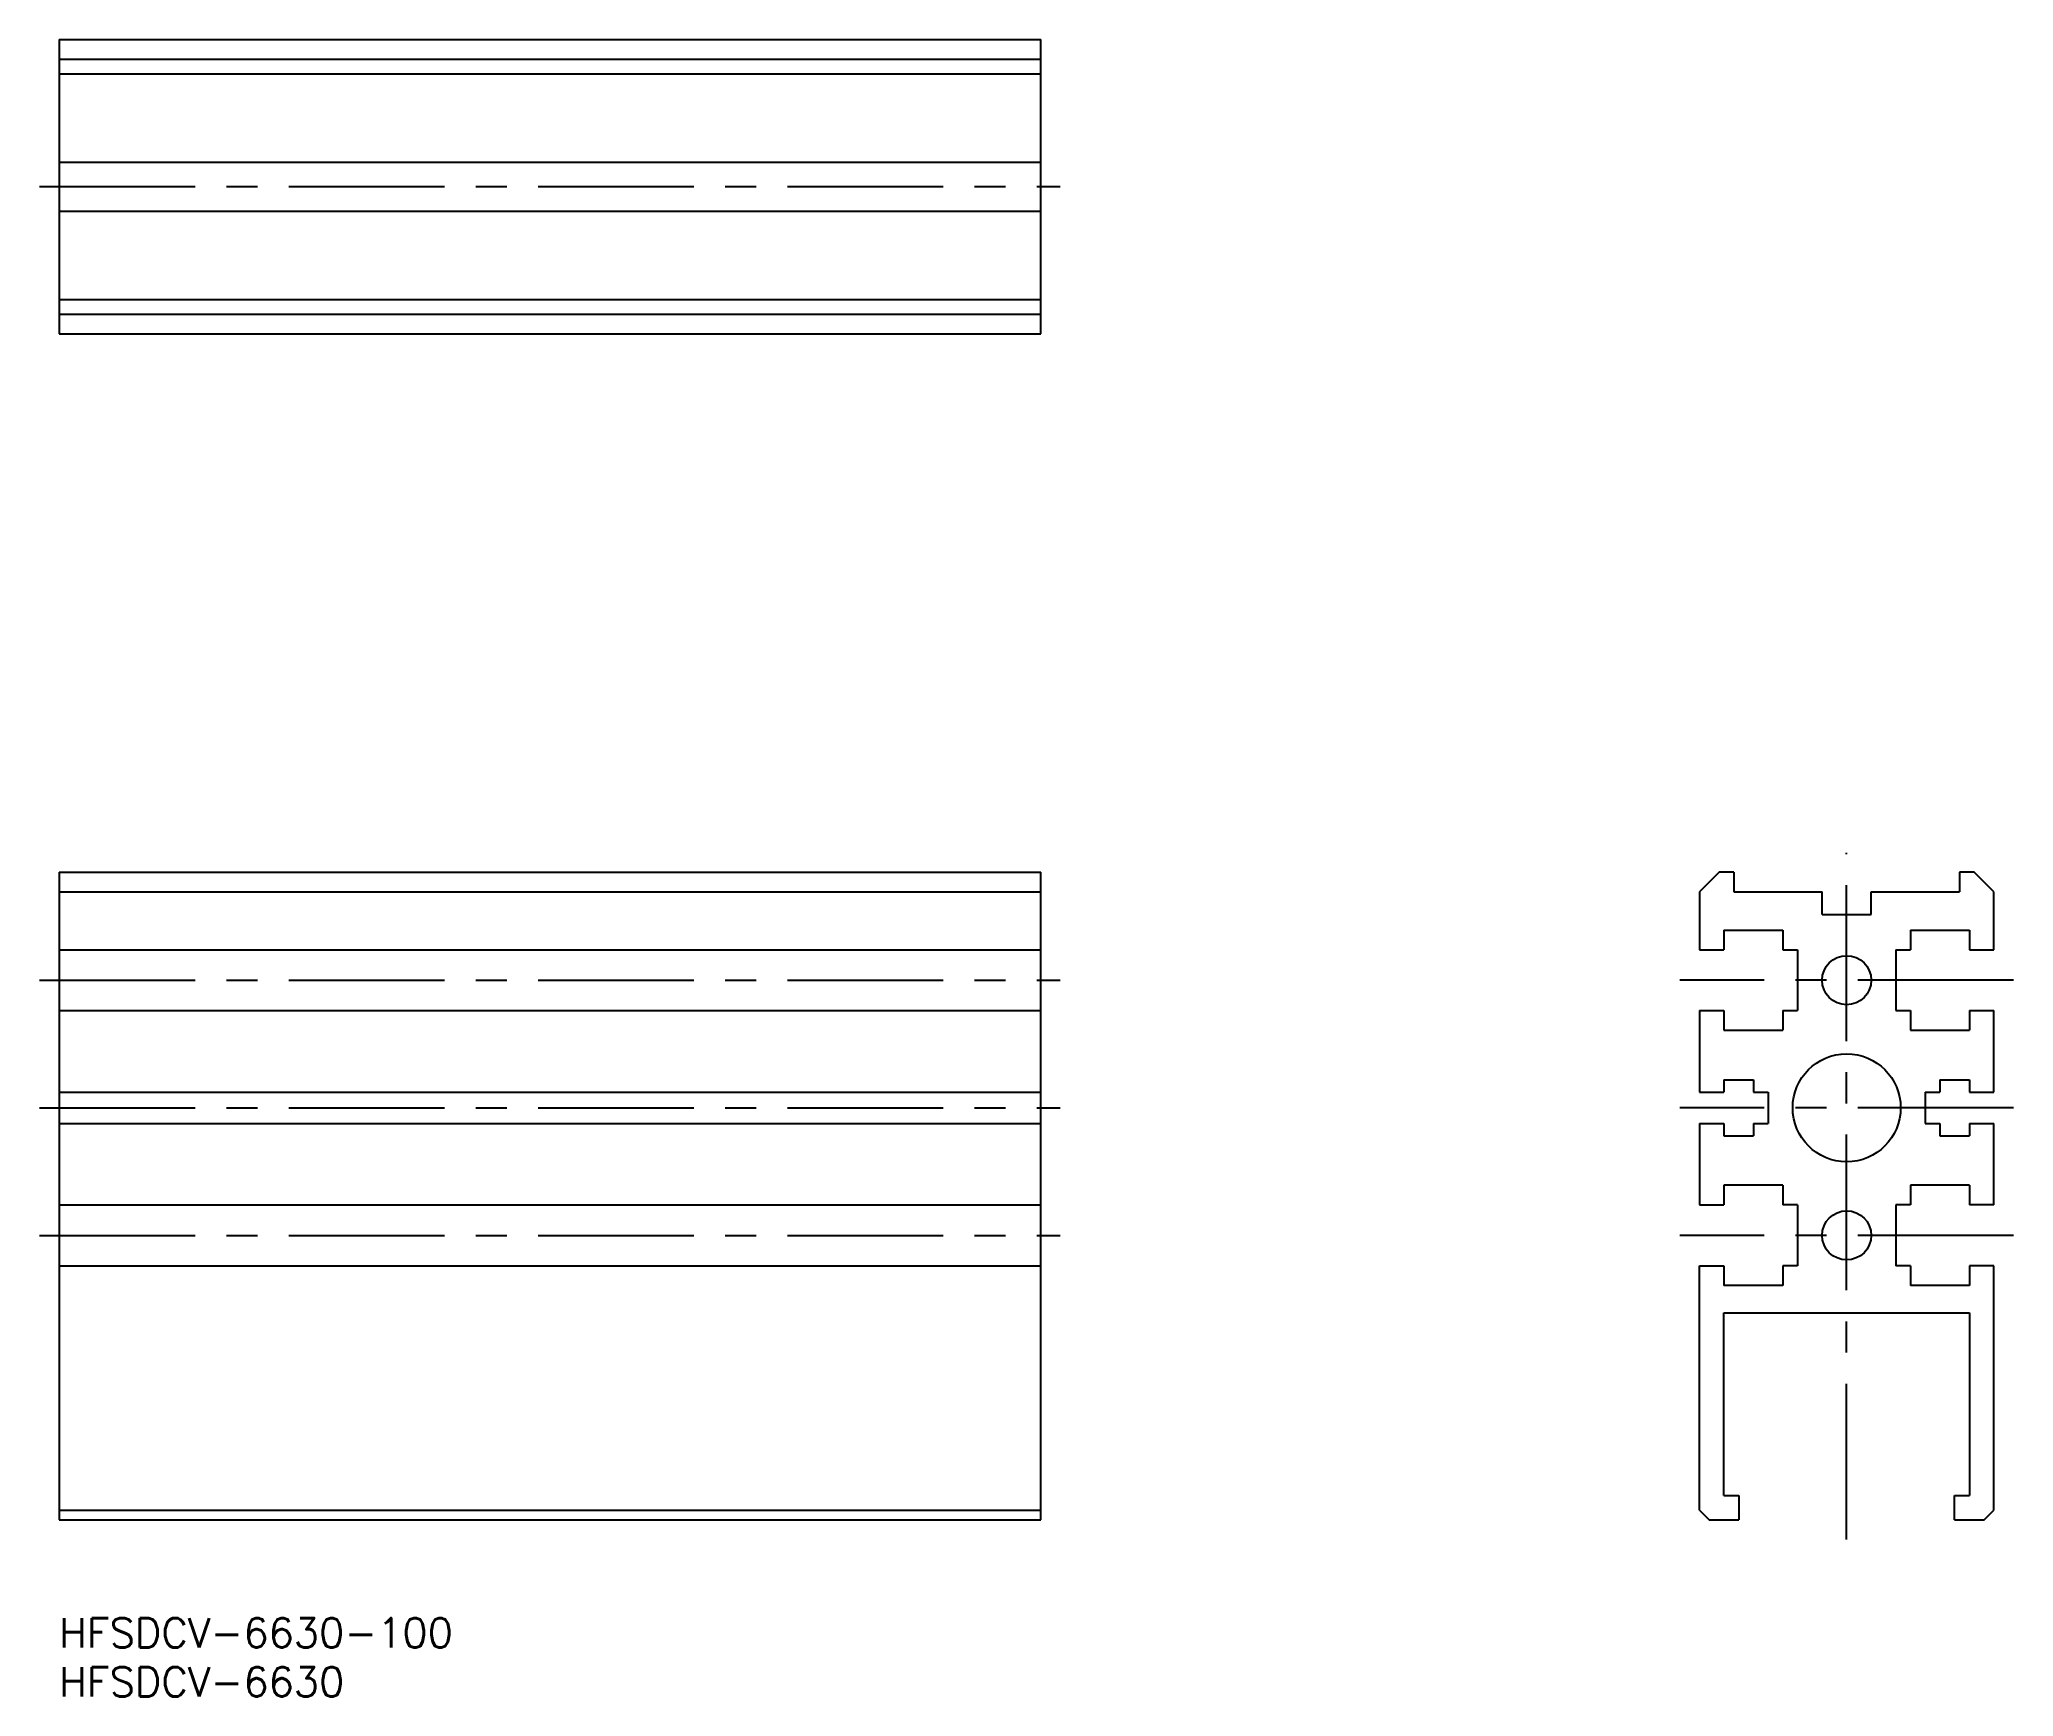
# Model space of a CAD drawing. Extents: x -2 to 199, y -8 to 161.
import ezdxf

# ---------------------------------------------------------------- set-up
doc = ezdxf.new("R2010")
doc.units = 0
doc.header["$LTSCALE"] = 0.5
doc.linetypes.add('CENTER', pattern=[50.8, 31.75, -6.35, 6.35, -6.35])
for name, color, linetype in [('MSM_CENTER', 1, 'CENTER'), ('MSM_CONTINUOUS', 7, 'CONTINUOUS'), ('MSM_PART_NUMBER', 7, 'CONTINUOUS')]:
    doc.layers.add(name, color=color, linetype=linetype)
doc.styles.get("Standard").update_dxf_attribs({"font": 'txt.shx', "height": 3, "bigfont": 'bigfont.shx'})

# ---------------------------------------------------------------- blocks, each defined once
blk = doc.blocks.new('*U5')
at = {"layer": 'MSM_PART_NUMBER'}
blk.add_text('HFSDCV-6630-100', height=3, dxfattribs=at).set_placement((0, -3))
blk = doc.blocks.new('*U6')
at = {"layer": 'MSM_PART_NUMBER'}
blk.add_text('HFSDCV-6630', height=3, dxfattribs=at).set_placement((0, -8))

msp = doc.modelspace()

# ---------------------------------------------------------------- linework, layer by layer
at = {"layer": 'MSM_CENTER'}
for p, q in [((-2, 145.88), (102, 145.88)), ((182.11, 8), (182.11, 78)), ((-2, 65), (102, 65)), ((199.11, 65), (165.11, 65)), ((-2, 52), (102, 52)), ((199.11, 52), (165.11, 52)), ((-2, 39), (102, 39)), ((199.11, 39), (165.11, 39))]:
    msp.add_line(p, q, dxfattribs=at)
at = {"layer": 'MSM_CONTINUOUS'}
for p, q in [((0, 160.88), (100, 160.88)), ((0, 160.88), (0, 130.88)), ((0, 158.88), (100, 158.88)), ((100, 130.88), (100, 160.88)), ((0, 157.38), (100, 157.38)), ((0, 148.38), (100, 148.38)), ((0, 143.38), (100, 143.38)), ((0, 134.38), (100, 134.38)), ((0, 132.88), (100, 132.88)), ((0, 130.88), (100, 130.88)), ((0, 76), (100, 76)), ((0, 76), (0, 10)), ((100, 10), (100, 76)), ((169.11, 76), (167.11, 74)), ((170.61, 76), (169.11, 76)), ((170.61, 76), (170.61, 74)), ((193.61, 76), (193.61, 74)), ((195.11, 76), (193.61, 76)), ((197.11, 74), (195.11, 76)), ((0, 74), (100, 74)), ((167.11, 74), (167.11, 68.1)), ((170.61, 74), (179.61, 74)), ((179.61, 71.7), (179.61, 74)), ((184.61, 71.7), (184.61, 74)), ((184.61, 74), (193.61, 74)), ((197.11, 68.1), (197.11, 74)), ((179.61, 71.7), (184.61, 71.7)), ((169.61, 70.1), (175.61, 70.1)), ((169.61, 70.1), (169.61, 68.1)), ((175.61, 70.1), (175.61, 68.1)), ((188.61, 70.1), (194.61, 70.1)), ((188.61, 70.1), (188.61, 68.1)), ((194.61, 70.1), (194.61, 68.1)), ((0, 68.1), (100, 68.1)), ((167.11, 68.1), (169.61, 68.1)), ((175.61, 68.1), (177.11, 68.1)), ((177.11, 68.1), (177.11, 61.9)), ((187.11, 68.1), (188.61, 68.1)), ((187.11, 68.1), (187.11, 61.9)), ((194.61, 68.1), (197.11, 68.1)), ((0, 61.9), (100, 61.9)), ((167.11, 61.9), (167.11, 53.6)), ((167.11, 61.9), (169.61, 61.9)), ((169.61, 61.9), (169.61, 59.9)), ((175.61, 61.9), (175.61, 59.9)), ((175.61, 61.9), (177.11, 61.9)), ((187.11, 61.9), (188.61, 61.9)), ((188.61, 61.9), (188.61, 59.9)), ((194.61, 61.9), (194.61, 59.9)), ((194.61, 61.9), (197.11, 61.9)), ((197.11, 53.6), (197.11, 61.9)), ((169.61, 59.9), (175.61, 59.9)), ((188.61, 59.9), (194.61, 59.9)), ((169.61, 54.85), (172.61, 54.85)), ((169.61, 54.85), (169.61, 53.6)), ((172.61, 54.85), (172.61, 53.6)), ((191.61, 54.85), (194.61, 54.85)), ((191.61, 54.85), (191.61, 53.6)), ((194.61, 54.85), (194.61, 53.6)), ((0, 53.6), (100, 53.6)), ((167.11, 53.6), (169.61, 53.6)), ((172.61, 53.6), (174.11, 53.6)), ((174.11, 53.6), (174.11, 50.4)), ((190.11, 53.6), (191.61, 53.6)), ((190.11, 53.6), (190.11, 50.4)), ((194.61, 53.6), (197.11, 53.6)), ((0, 50.4), (100, 50.4)), ((167.11, 50.4), (167.11, 42.1)), ((167.11, 50.4), (169.61, 50.4)), ((169.61, 50.4), (169.61, 49.15)), ((172.61, 50.4), (172.61, 49.15)), ((172.61, 50.4), (174.11, 50.4)), ((190.11, 50.4), (191.61, 50.4)), ((191.61, 50.4), (191.61, 49.15)), ((194.61, 50.4), (194.61, 49.15)), ((194.61, 50.4), (197.11, 50.4)), ((197.11, 42.1), (197.11, 50.4)), ((169.61, 49.15), (172.61, 49.15)), ((191.61, 49.15), (194.61, 49.15)), ((175.61, 44.1), (169.61, 44.1)), ((169.61, 44.1), (169.61, 42.1)), ((175.61, 44.1), (175.61, 42.1)), ((194.61, 44.1), (188.61, 44.1)), ((188.61, 44.1), (188.61, 42.1)), ((194.61, 44.1), (194.61, 42.1)), ((0, 42.1), (100, 42.1)), ((167.11, 42.1), (169.61, 42.1)), ((177.11, 42.1), (175.61, 42.1)), ((177.11, 42.1), (177.11, 35.9)), ((188.61, 42.1), (187.11, 42.1)), ((187.11, 42.1), (187.11, 35.9)), ((197.11, 42.1), (194.61, 42.1)), ((0, 35.9), (100, 35.9)), ((167.11, 11), (167.11, 35.9)), ((167.11, 35.9), (169.61, 35.9)), ((169.61, 35.9), (169.61, 33.9)), ((175.61, 35.9), (175.61, 33.9)), ((177.11, 35.9), (175.61, 35.9)), ((188.61, 35.9), (187.11, 35.9)), ((188.61, 35.9), (188.61, 33.9)), ((194.61, 35.9), (194.61, 33.9)), ((197.11, 35.9), (194.61, 35.9)), ((197.11, 11), (197.11, 35.9)), ((175.61, 33.9), (169.61, 33.9)), ((194.61, 33.9), (188.61, 33.9)), ((169.61, 31.1), (194.61, 31.1)), ((169.61, 12.5), (169.61, 31.1)), ((194.61, 31.1), (194.61, 12.5)), ((169.61, 12.5), (171.11, 12.5)), ((171.11, 12.5), (171.11, 10)), ((193.11, 10), (193.11, 12.5)), ((193.11, 12.5), (194.61, 12.5)), ((0, 11), (100, 11)), ((167.11, 11), (168.11, 10)), ((196.11, 10), (197.11, 11)), ((0, 10), (100, 10)), ((168.11, 10), (171.11, 10)), ((193.11, 10), (196.11, 10))]:
    msp.add_line(p, q, dxfattribs=at)
for centre, radius in [((182.11, 65), 2.5), ((182.11, 52), 5.5), ((182.11, 39), 2.5)]:
    msp.add_circle(centre, radius, dxfattribs=at)

# ---------------------------------------------------------------- block references
for name in ['*U5', '*U6']:
    msp.add_blockref(name, (0, 0), dxfattribs=at)

doc.saveas('drawing.dxf')
